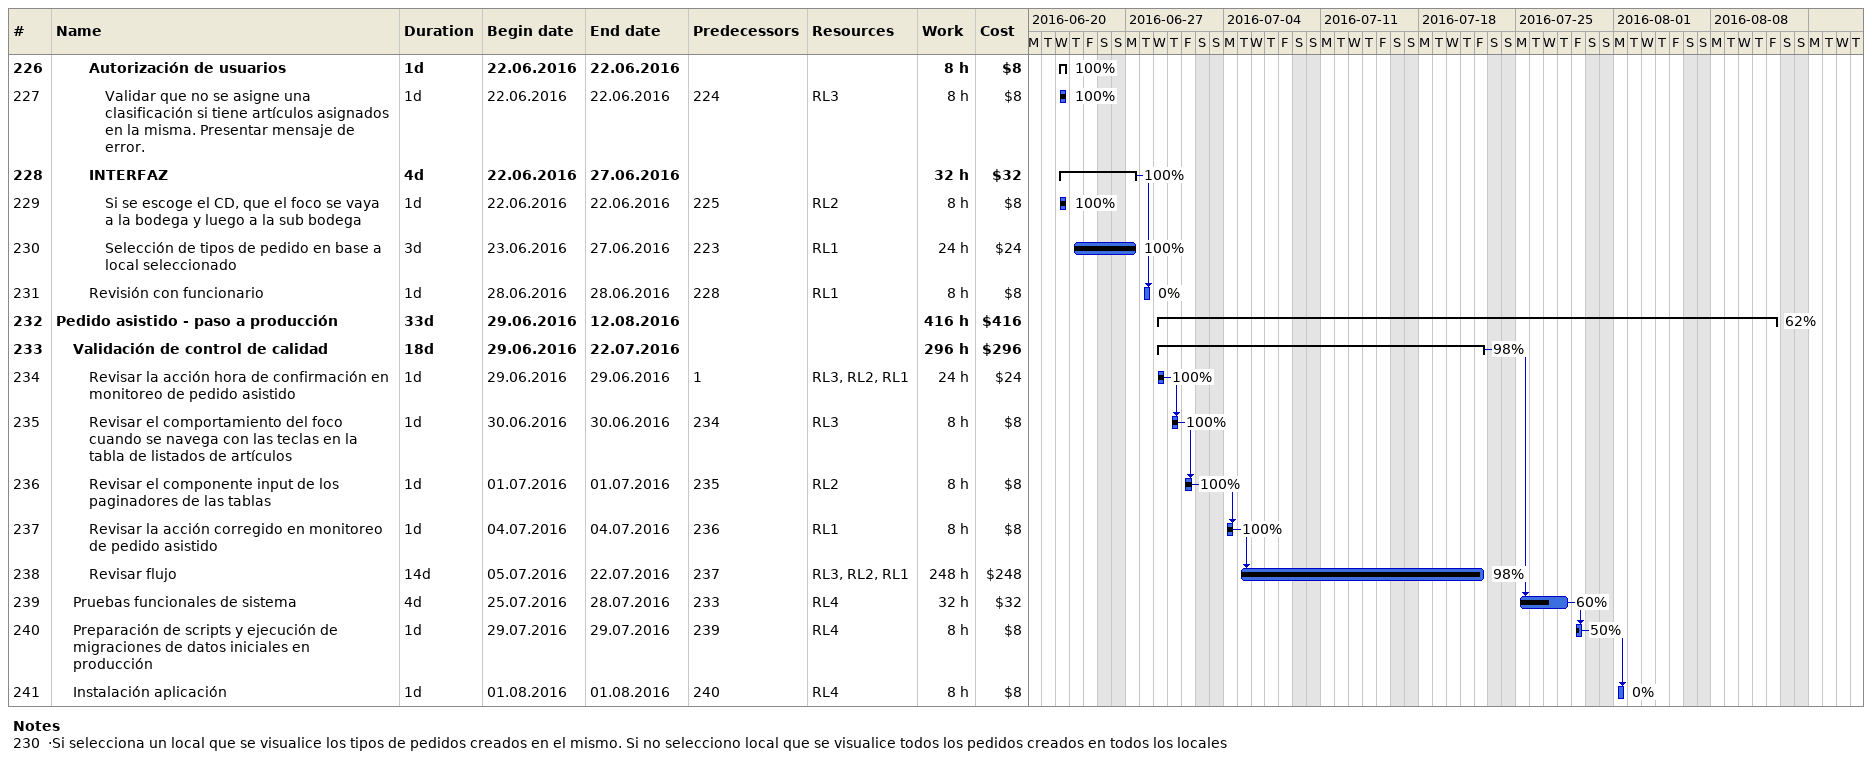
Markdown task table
| ID | Level | Task | Duration | Start | Finish | Predecessors | Resources | % complete | Work (h) | Cost ($) |
|---|---|---|---|---|---|---|---|---|---|---|
| 226 | 3 | **Autorización de usuarios** | 1d | 2016-06-22 | 2016-06-22 |  |  | 100 | 8 | 8 |
| 227 | 4 | Validar que no se asigne una clasificación si tiene artículos asignados en la misma. Presentar mensaje de error. | 1d | 2016-06-22 | 2016-06-22 | 224 | RL3 | 100 | 8 | 8 |
| 228 | 3 | **INTERFAZ** | 4d | 2016-06-22 | 2016-06-27 |  |  | 100 | 32 | 32 |
| 229 | 4 | Si se escoge el CD, que el foco se vaya a la bodega y luego a la sub bodega | 1d | 2016-06-22 | 2016-06-22 | 225 | RL2 | 100 | 8 | 8 |
| 230 | 4 | Selección de tipos de pedido en base a local seleccionado | 3d | 2016-06-23 | 2016-06-27 | 223 | RL1 | 100 | 24 | 24 |
| 231 | 3 | Revisión con funcionario | 1d | 2016-06-28 | 2016-06-28 | 228 | RL1 | 0 | 8 | 8 |
| 232 | 1 | **Pedido asistido - paso a producción** | 33d | 2016-06-29 | 2016-08-12 |  |  | 62 | 416 | 416 |
| 233 | 2 | **Validación de control de calidad** | 18d | 2016-06-29 | 2016-07-22 |  |  | 98 | 296 | 296 |
| 234 | 3 | Revisar la acción hora de confirmación en monitoreo de pedido asistido | 1d | 2016-06-29 | 2016-06-29 | 1 | RL3, RL2, RL1 | 100 | 24 | 24 |
| 235 | 3 | Revisar el comportamiento del foco cuando se navega con las teclas en la tabla de listados de artículos | 1d | 2016-06-30 | 2016-06-30 | 234 | RL3 | 100 | 8 | 8 |
| 236 | 3 | Revisar el componente input de los paginadores de las tablas | 1d | 2016-07-01 | 2016-07-01 | 235 | RL2 | 100 | 8 | 8 |
| 237 | 3 | Revisar la acción corregido en monitoreo de pedido asistido | 1d | 2016-07-04 | 2016-07-04 | 236 | RL1 | 100 | 8 | 8 |
| 238 | 3 | Revisar flujo | 14d | 2016-07-05 | 2016-07-22 | 237 | RL3, RL2, RL1 | 98 | 248 | 248 |
| 239 | 2 | Pruebas funcionales de sistema | 4d | 2016-07-25 | 2016-07-28 | 233 | RL4 | 60 | 32 | 32 |
| 240 | 2 | Preparación de scripts y ejecución de migraciones de datos iniciales en producción | 1d | 2016-07-29 | 2016-07-29 | 239 | RL4 | 50 | 8 | 8 |
| 241 | 2 | Instalación aplicación | 1d | 2016-08-01 | 2016-08-01 | 240 | RL4 | 0 | 8 | 8 |

Notes
- 230: ·Si selecciona un local que se visualice los tipos de pedidos creados en el mismo. Si no selecciono local que se visualice todos los pedidos creados en todos los locales
